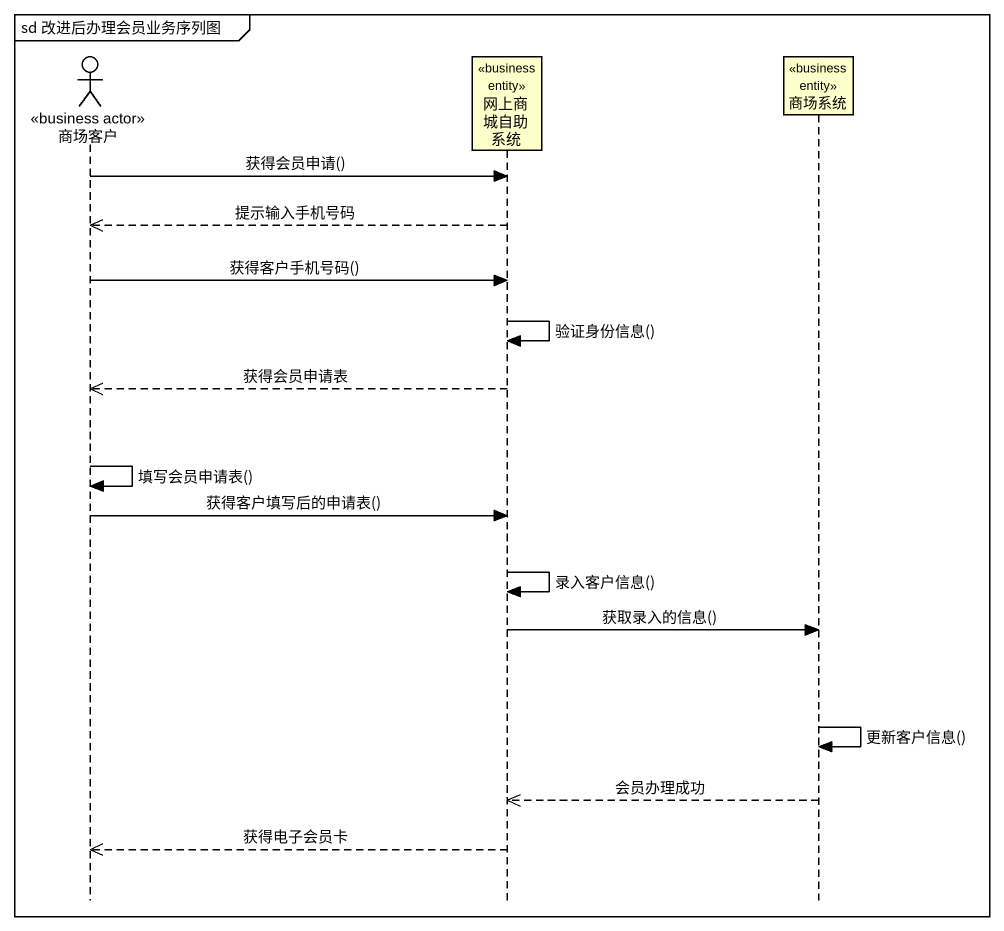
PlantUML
@startuml
mainframe sd 改进后办理会员业务序列图
hide footbox
actor 商场客户 <<business actor>>
participant 网上商城自助系统 <<business entity>>
participant 商场系统 <<business entity>>

商场客户 -> 网上商城自助系统 : 获得会员申请()
网上商城自助系统 -->> 商场客户 : 提示输入手机号码
商场客户 -> 网上商城自助系统 : 获得客户手机号码()
网上商城自助系统 -> 网上商城自助系统 : 验证身份信息()
网上商城自助系统 -->> 商场客户 : 获得会员申请表
商场客户 -> 商场客户 : 填写会员申请表()
商场客户 -> 网上商城自助系统 : 获得客户填写后的申请表()
网上商城自助系统 -> 网上商城自助系统 : 录入客户信息()
网上商城自助系统 -> 商场系统 : 获取录入的信息()
商场系统 -> 商场系统 : 更新客户信息()
商场系统 -->> 网上商城自助系统 : 会员办理成功
网上商城自助系统 -->> 商场客户 : 获得电子会员卡
@enduml
